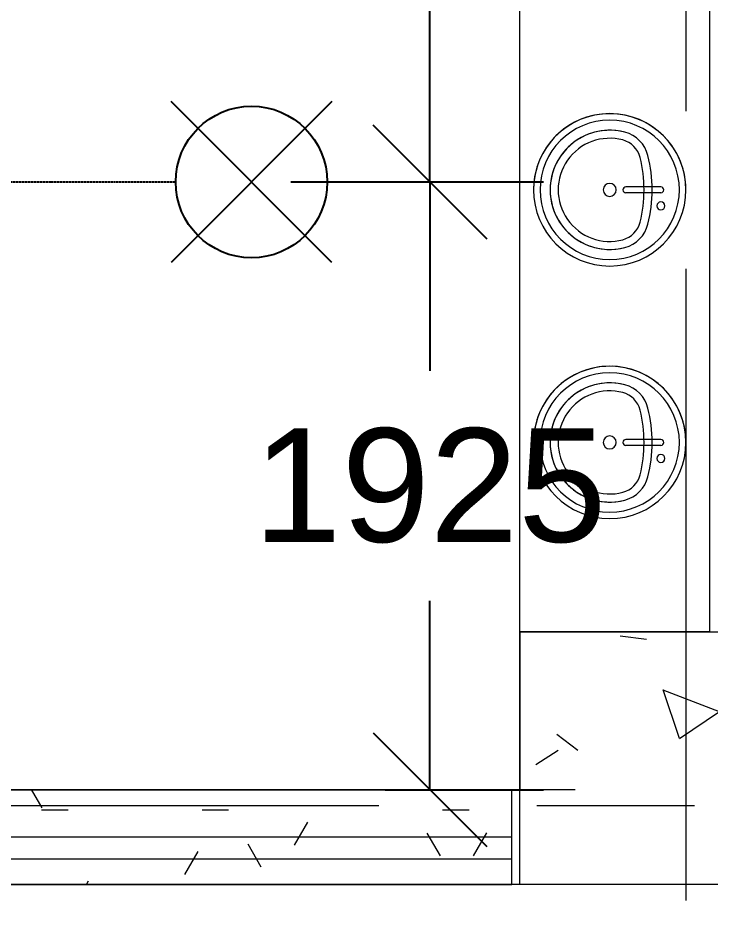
# Model space of a CAD drawing. Header units: millimetres. Extents: x -282761 to 137668, y -273845 to 94451.
# Drawn here: x 4707 to 6900, y -75618 to -72731 of the extents above; entities that cross this region are included whole.
import ezdxf

# ---------------------------------------------------------------- set-up
doc = ezdxf.new("R2010")
doc.units = ezdxf.units.MM
doc.linetypes.add('BLK_2 - 1ST__2ND_STOREY_PLAN-archi clean_11 SEPT 2024$0$IDA - Grid Line', pattern=[3500, 2000, -500, 500, -500])
doc.linetypes.add('HIDDEN2', pattern=[4.7625, 3.175, -1.5875])
doc.layers.get('Defpoints').update_dxf_attribs({"color": 8})
for name, color, linetype, lineweight in [('BLK_2 - 1ST__2ND_STOREY_PLAN-archi clean_11 SEPT 2024$0$1599_DB_A_BLK2_HQ_R21- LINKVIEW_BLK2_1ST STOREY Toilet JOH$0$A-_DETA----_ED', 8, 'Continuous', 9), ('BLK_2 - 1ST__2ND_STOREY_PLAN-archi clean_11 SEPT 2024$0$1599_DB_A_BLK2_HQ_R21- LINKVIEW_BLK2_1ST STOREY Toilet JOH$0$M-_SANIFIXR_E', 8, 'Continuous', 9), ('BLK_2 - 1ST__2ND_STOREY_PLAN-archi clean_11 SEPT 2024$0$1599_DB_A_BLK2_HQ_R21- LINKVIEW_BLK2_1ST STOREY Toilet JOH$0$S-_COLN----_E', 8, 'Continuous', 9), ('BLK_2 - 1ST__2ND_STOREY_PLAN-archi clean_11 SEPT 2024$0$_CATCHMENT_DRAIN', 8, 'Continuous', 0), ('BLK_2 - 1ST__2ND_STOREY_PLAN-archi clean_11 SEPT 2024$0$S-_ANOTGRID_E-1', 8, 'BLK_2 - 1ST__2ND_STOREY_PLAN-archi clean_11 SEPT 2024$0$IDA - Grid Line', 9)]:
    doc.layers.add(name, color=color, linetype=linetype, lineweight=lineweight)
for name, color, linetype in [('DIM', 8, 'Continuous'), ('M-_SPRKBEAM_E-', 12, 'HIDDEN2'), ('M-_SPRKPIEX_E-', 1, 'Continuous')]:
    doc.layers.add(name, color=color, linetype=linetype)
doc.styles.get("Standard").update_dxf_attribs({"font": 'arial.ttf'})
doc.dimstyles.new('DIM 200', dxfattribs={"dimscale": 2000, "dimtxt": 0.18, "dimasz": 0.18, "dimexe": 0.18, "dimexo": 0.0625, "dimgap": 0.09, "dimtad": 0, "dimtih": 1, "dimtoh": 1, "dimdec": 0, "dimzin": 0, "dimdsep": 46, "dimtxsty": 'Standard', "dimblk": 'OBLIQUE', "dimcen": 0.09, "dimadec": 0, "dimazin": 0, "dimtfac": 1, "dimtdec": 0, "dimtofl": 0, "dimtmove": 0, "dimatfit": 3, "dimfxl": 1, "dimtolj": 1, "dimtzin": 0, "dimarcsym": 0})

# ---------------------------------------------------------------- blocks, each defined once
blk = doc.blocks.new('Under B spk')
for p, q in [((318.2, -318.2), (-318.2, 318.2)), ((318.2, 318.2), (-318.2, -318.2))]:
    blk.add_line(p, q)
blk.add_circle((0, 0), 300)
blk = doc.blocks.new('_Oblique')
at = {"color": 0, "linetype": 'ByBlock', "lineweight": -2}
blk.add_line((-0.5, -0.5), (0.5, 0.5), dxfattribs=at)
blk = doc.blocks.new('*D124')
at = {"layer": 'Defpoints', "color": 0, "transparency": 16777216}
for p in [(5445.5, -73249.8), (6010.3, -73249.8), (5743.5, -75174.7)]:
    blk.add_point(p, dxfattribs=at)
at = {"layer": 'DIM', "color": 0, "lineweight": -2, "transparency": 16777216}
for p, q in [((5570.5, -73249.8), (6370.3, -73249.8)), ((6010.3, -73249.8), (6010.3, -73848.4)), ((6010.3, -75174.7), (6010.3, -74576)), ((5868.5, -75174.7), (6370.3, -75174.7))]:
    blk.add_line(p, q, dxfattribs=at)
at = {"layer": 'DIM', "color": 0, "lineweight": -2, "transparency": 16777216, "xscale": 360, "yscale": 360, "zscale": 360}
for p, rotation in [((6010.3, -73249.8), 90), ((6010.3, -75174.7), 270)]:
    blk.add_blockref('_Oblique', p, dxfattribs=dict(at, rotation=rotation))
at = {"layer": 'DIM', "color": 0, "transparency": 16777216, "insert": (6010.3, -74212.2), "char_height": 360, "attachment_point": 5}
blk.add_mtext('\\A1;1925', dxfattribs=at)
blk = doc.blocks.new('*D125')
at = {"layer": 'Defpoints', "color": 0, "transparency": 16777216}
for p in [(5445.5, -69249.8), (6010.3, -69249.8), (5445.5, -73249.8)]:
    blk.add_point(p, dxfattribs=at)
at = {"layer": 'DIM', "color": 0, "lineweight": -2, "transparency": 16777216}
for p, q in [((5570.5, -69249.8), (6370.3, -69249.8)), ((6010.3, -69249.8), (6010.3, -70886)), ((6010.3, -73249.8), (6010.3, -71613.6)), ((5570.5, -73249.8), (6370.3, -73249.8))]:
    blk.add_line(p, q, dxfattribs=at)
at = {"layer": 'DIM', "color": 0, "lineweight": -2, "transparency": 16777216, "xscale": 360, "yscale": 360, "zscale": 360}
for p, rotation in [((6010.3, -69249.8), 90), ((6010.3, -73249.8), 270)]:
    blk.add_blockref('_Oblique', p, dxfattribs=dict(at, rotation=rotation))
at = {"layer": 'DIM', "color": 0, "transparency": 16777216, "insert": (6010.3, -71249.8), "char_height": 360, "attachment_point": 5}
blk.add_mtext('\\A1;4000', dxfattribs=at)
blk = doc.blocks.new('BLK_2 - 1ST__2ND_STOREY_PLAN-archi clean_11 SEPT 2024$0$1599_DB_A_BLK2_HQ_R21- LINKVIEW_BLK2_1ST STOREY Toilet JOH$0$Sink_Vanity_Round - Basin-V9-LINKVIEW_BLK2_1ST STOREY')
at = {"layer": 'BLK_2 - 1ST__2ND_STOREY_PLAN-archi clean_11 SEPT 2024$0$1599_DB_A_BLK2_HQ_R21- LINKVIEW_BLK2_1ST STOREY Toilet JOH$0$M-_SANIFIXR_E'}
for p, q in [((87.1, 247.1), (87.1, 136.3)), ((106.2, 247.1), (106.2, 136.3))]:
    blk.add_line(p, q, dxfattribs=at)
for centre, radius, start, end in [((96.7, 85.2), 241.3, 360, 180), ((96.7, 85.2), 241.3, 90, 115.021), ((96.7, 85.2), 241.3, 270, 90), ((96.7, 85.2), 241.3, 115.7143, 270), ((96.7, 85.2), 220.6, 90, 270), ((96.7, 85.2), 220.6, 270, 90), ((96.7, 247.1), 9.52, 360, 180), ((147.5, 247.1), 12.7, 360, 180), ((147.5, 247.1), 12.7, 180, 0), ((12.4, 107.4), 101.6, 103.8965, 165.2115), ((12.4, 107.4), 101.6, 103.8965, 165.2115), ((96.7, -233), 452.3, 76.1035, 103.8965), ((96.7, -233), 452.3, 90, 103.8965), ((96.7, -233), 452.3, 76.1035, 90), ((180.9, 107.4), 101.6, 14.7885, 76.1035), ((180.9, 107.4), 101.6, 14.7885, 76.1035), ((12.4, 107.4), 76.2, 103.8965, 165.2115), ((96.7, -233), 426.9, 76.1035, 103.8965), ((180.9, 107.4), 76.2, 14.7885, 76.1035), ((96.7, 85.2), 188.7, 165.2115, 14.7885), ((96.7, 85.2), 188.7, 165.2115, 270), ((96.7, 85.2), 163.3, 165.2115, 14.7885), ((96.7, 136.3), 9.52, 180, 360), ((96.7, 85.2), 188.7, 270, 14.7885), ((96.7, 85.2), 20.6, 360, 180), ((96.7, 85.2), 241.3, 180, 360), ((96.7, 85.2), 20.6, 180, 360)]:
    blk.add_arc(centre, radius, start, end, dxfattribs=at)
blk = doc.blocks.new('BLK_2 - 1ST__2ND_STOREY_PLAN-archi clean_11 SEPT 2024')
at = {"layer": 'BLK_2 - 1ST__2ND_STOREY_PLAN-archi clean_11 SEPT 2024$0$1599_DB_A_BLK2_HQ_R21- LINKVIEW_BLK2_1ST STOREY Toilet JOH$0$A-_DETA----_ED', "extrusion": (0, 0, -1)}
h = blk.add_hatch(dxfattribs=at)
h.set_pattern_fill('FP_2', color=256, style=0, pattern_type=2)
h.set_pattern_definition([(0, (132040.66, -42727.71), (1016, 254), [83.82, -678.18, 83.82, -678.18, -4064]), (0, (132040.66, -42727.71), (1016, 254), [-1524, 83.82, -1440.18, 83.82, -678.18, -1778]), (0, (132040.66, -42727.71), (1016, 254), [-3810, 83.82, -424.18, 83.82, -1186.18]), (120, (132421.66, -42600.71), (-727.97045, 752.8818), [83.82, -678.18, 83.82, -678.18, -4064]), (120, (132421.66, -42600.71), (-727.97045, 752.8818), [-1524, 83.82, -1440.18, 83.82, -678.18, -1778]), (120, (132421.66, -42600.71), (-727.97045, 752.8818), [-3810, 83.82, -424.18, 83.82, -1186.18]), (240, (132548.66, -42092.71), (-288.02955, -1006.8818), [83.82, -678.18, 83.82, -678.18, -4064]), (240, (132548.66, -42092.71), (-288.02955, -1006.8818), [-1524, 83.82, -1440.18, 83.82, -678.18, -1778]), (240, (132548.66, -42092.71), (-288.02955, -1006.8818), [-3810, 83.82, -424.18, 83.82, -1186.18])])
h.paths.add_polyline_path([(126915.1, -118201.6), (126907.6, -117901.6), (125003.9, -117902.4), (125011.4, -118202.4), (127383.6, -118202.4)])
at = {"layer": 'BLK_2 - 1ST__2ND_STOREY_PLAN-archi clean_11 SEPT 2024$0$1599_DB_A_BLK2_HQ_R21- LINKVIEW_BLK2_1ST STOREY Toilet JOH$0$S-_COLN----_E', "extrusion": (0, 0, -1)}
h = blk.add_hatch(dxfattribs=at)
h.set_pattern_fill('FP_1', color=256, style=0, pattern_type=2)
h.set_pattern_definition([(50, (132040.7, -42727.7), (1821.84, -159.39), [190.5, -2095.5]), (355, (132040.7, -42727.7), (-352.43, 1910.567), [152.4, -1676.4]), (100.451, (132192.5, -42741), (1469.426, 1751.166), [161.9, -1780.9]), (46.184, (132040.7, -42219.7), (2710.79, -420.43), [285.75, -3143.25]), (96.636, (132266.6, -42254.7), (2374.03, 2474.28), [242.85, -2671.35]), (351.184, (132040.7, -42219.7), (2374.05, 2474.25), [228.6, -2514.6]), (21, (132294.7, -42346.7), (1516.143, -1022.652), [190.5, -2095.5]), (326, (132294.7, -42346.7), (618.02, 1841.88), [152.4, -1676.4]), (71.451, (132421, -42432), (2134.17, 819.212), [161.9, -1780.9]), (37.5, (132040.66, -42727.7), (30.886, 845.5504), [83.82, -1572.26, 83.82, -1617.98, -1682.75]), (37.5, (132040.66, -42727.7), (30.886, 845.5504), [-3357.88, 83.82, -1598.93]), (7.5, (132040.7, -42727.7), (668.197, 1001.806), [83.82, -886.46, 83.82, -1534.16, -641.35]), (7.5, (132040.7, -42727.7), (668.197, 1001.806), [-2588.26, 83.82, -557.53]), (327.5, (131474.24, -42727.7), (1355.9093, -57.2896), [83.82, -551.18, 83.82, -1897.38, -2628.9]), (327.5, (131474.24, -42727.7), (1355.9093, -57.2896), [-2616.2, 83.82, -2545.08]), (317.5, (131220.2, -42727.7), (1481.293, 254.266), [83.82, -741.68, 83.82, -1231.9, -1866.9]), (317.5, (131220.2, -42727.7), (1481.293, 254.266), [-2141.22, 83.82, -1783.08])])
h.paths.add_polyline_path([(125011.4, -118202.4), (125011.4, -117402.4), (124211.4, -117402.4), (124211.4, -118202.4)], flags=0)
at = {"layer": 'BLK_2 - 1ST__2ND_STOREY_PLAN-archi clean_11 SEPT 2024$0$1599_DB_A_BLK2_HQ_R21- LINKVIEW_BLK2_1ST STOREY Toilet JOH$0$A-_DETA----_ED'}
for p, q in [((-130461.4, -117902.4), (-125011.4, -117902.4)), ((-125011.4, -118202.4), (-128451.4, -118202.4))]:
    blk.add_line(p, q, dxfattribs=at)
for points in [[(-124836.9, -117902.4), (-126836.9, -117902.4), (-126836.9, -118202.4), (-125036.9, -118202.4), (-125036.9, -117902.4)], [(-126836.9, -118051.6), (-125036.9, -118051.6)], [(-126836.9, -118121.3), (-125036.9, -118121.3)]]:
    blk.add_lwpolyline(points, dxfattribs=at)
at = {"layer": 'BLK_2 - 1ST__2ND_STOREY_PLAN-archi clean_11 SEPT 2024$0$1599_DB_A_BLK2_HQ_R21- LINKVIEW_BLK2_1ST STOREY Toilet JOH$0$S-_COLN----_E'}
for p, q in [((-125011.4, -117402.4), (-124211.4, -117402.4)), ((-125011.4, -118202.4), (-125011.4, -117402.4)), ((-124211.4, -118202.4), (-125011.4, -118202.4))]:
    blk.add_line(p, q, dxfattribs=at)
for points in [[(-138311.4, -110352.4), (-136561.4, -110352.4), (-136561.4, -109877.4), (-126736.4, -109877.4), (-126736.4, -110352.4), (-125011.4, -110352.4), (-125011.4, -111152.4), (-124411.4, -111152.4), (-124411.4, -117402.4), (-125011.4, -117402.4), (-125011.4, -117902.4), (-138311.4, -117902.4), (-138311.4, -117402.4), (-138911.4, -117402.4), (-138911.4, -111152.4), (-138311.4, -111152.4), (-138311.4, -110352.4)], [(-124411.4, -111152.4), (-124411.4, -117402.4)]]:
    blk.add_lwpolyline(points, dxfattribs=at)
blk.add_lwpolyline([(-124411.4, -117402.4), (-125011.4, -117402.4), (-125011.4, -114602.4), (-124411.4, -114602.4)], close=True, dxfattribs=at)
at = {"layer": 'BLK_2 - 1ST__2ND_STOREY_PLAN-archi clean_11 SEPT 2024$0$S-_ANOTGRID_E-1'}
for p, q in [((-124486.4, -28753), (-124486.4, -124071.4)), ((-141458.5, -117952.4), (-97513.5, -117952.4))]:
    blk.add_line(p, q, dxfattribs=at)
at = {"layer": 'BLK_2 - 1ST__2ND_STOREY_PLAN-archi clean_11 SEPT 2024$0$1599_DB_A_BLK2_HQ_R21- LINKVIEW_BLK2_1ST STOREY Toilet JOH$0$S-_COLN----_E', "rotation": 270}
for p in [(-124812.4, -115905.7), (-124812.4, -116705.7)]:
    blk.add_blockref('BLK_2 - 1ST__2ND_STOREY_PLAN-archi clean_11 SEPT 2024$0$1599_DB_A_BLK2_HQ_R21- LINKVIEW_BLK2_1ST STOREY Toilet JOH$0$Sink_Vanity_Round - Basin-V9-LINKVIEW_BLK2_1ST STOREY', p, dxfattribs=at)

msp = doc.modelspace()

# ---------------------------------------------------------------- linework, layer by layer
at = {"layer": 'M-_SPRKBEAM_E-'}
msp.add_line((2685.5, -73249.8), (5205.5, -73249.8), dxfattribs=at)

# ---------------------------------------------------------------- block references
at = {"layer": 'BLK_2 - 1ST__2ND_STOREY_PLAN-archi clean_11 SEPT 2024$0$_CATCHMENT_DRAIN'}
msp.add_blockref('BLK_2 - 1ST__2ND_STOREY_PLAN-archi clean_11 SEPT 2024', (131307.1, 42727.7), dxfattribs=at)
at = {"layer": 'M-_SPRKPIEX_E-', "xscale": 0.8, "yscale": 0.8, "zscale": 0.8}
msp.add_blockref('Under B spk', (5445.5, -73249.8), dxfattribs=at)

# ---------------------------------------------------------------- dimensions: what is measured, and where the dimension line sits
at = {"layer": 'DIM'}
dim = msp.add_linear_dim(base=(6010.3, -69249.8), p1=(5445.5, -73249.8), p2=(5445.5, -69249.8), angle=90, dimstyle='DIM 200', override={"dimtmove": 1}, dxfattribs=at)
dim.commit()
dim.dimension.update_dxf_attribs({"geometry": '*D125', "text_midpoint": (6010.3, -71249.8)})
dim = msp.add_linear_dim(base=(6010.3, -73249.8), p1=(5743.5, -75174.7), p2=(5445.5, -73249.8), angle=90, dimstyle='DIM 200', dxfattribs=at)
dim.commit()
dim.dimension.update_dxf_attribs({"geometry": '*D124', "text_midpoint": (6010.3, -74212.2)})

doc.saveas('drawing.dxf')
